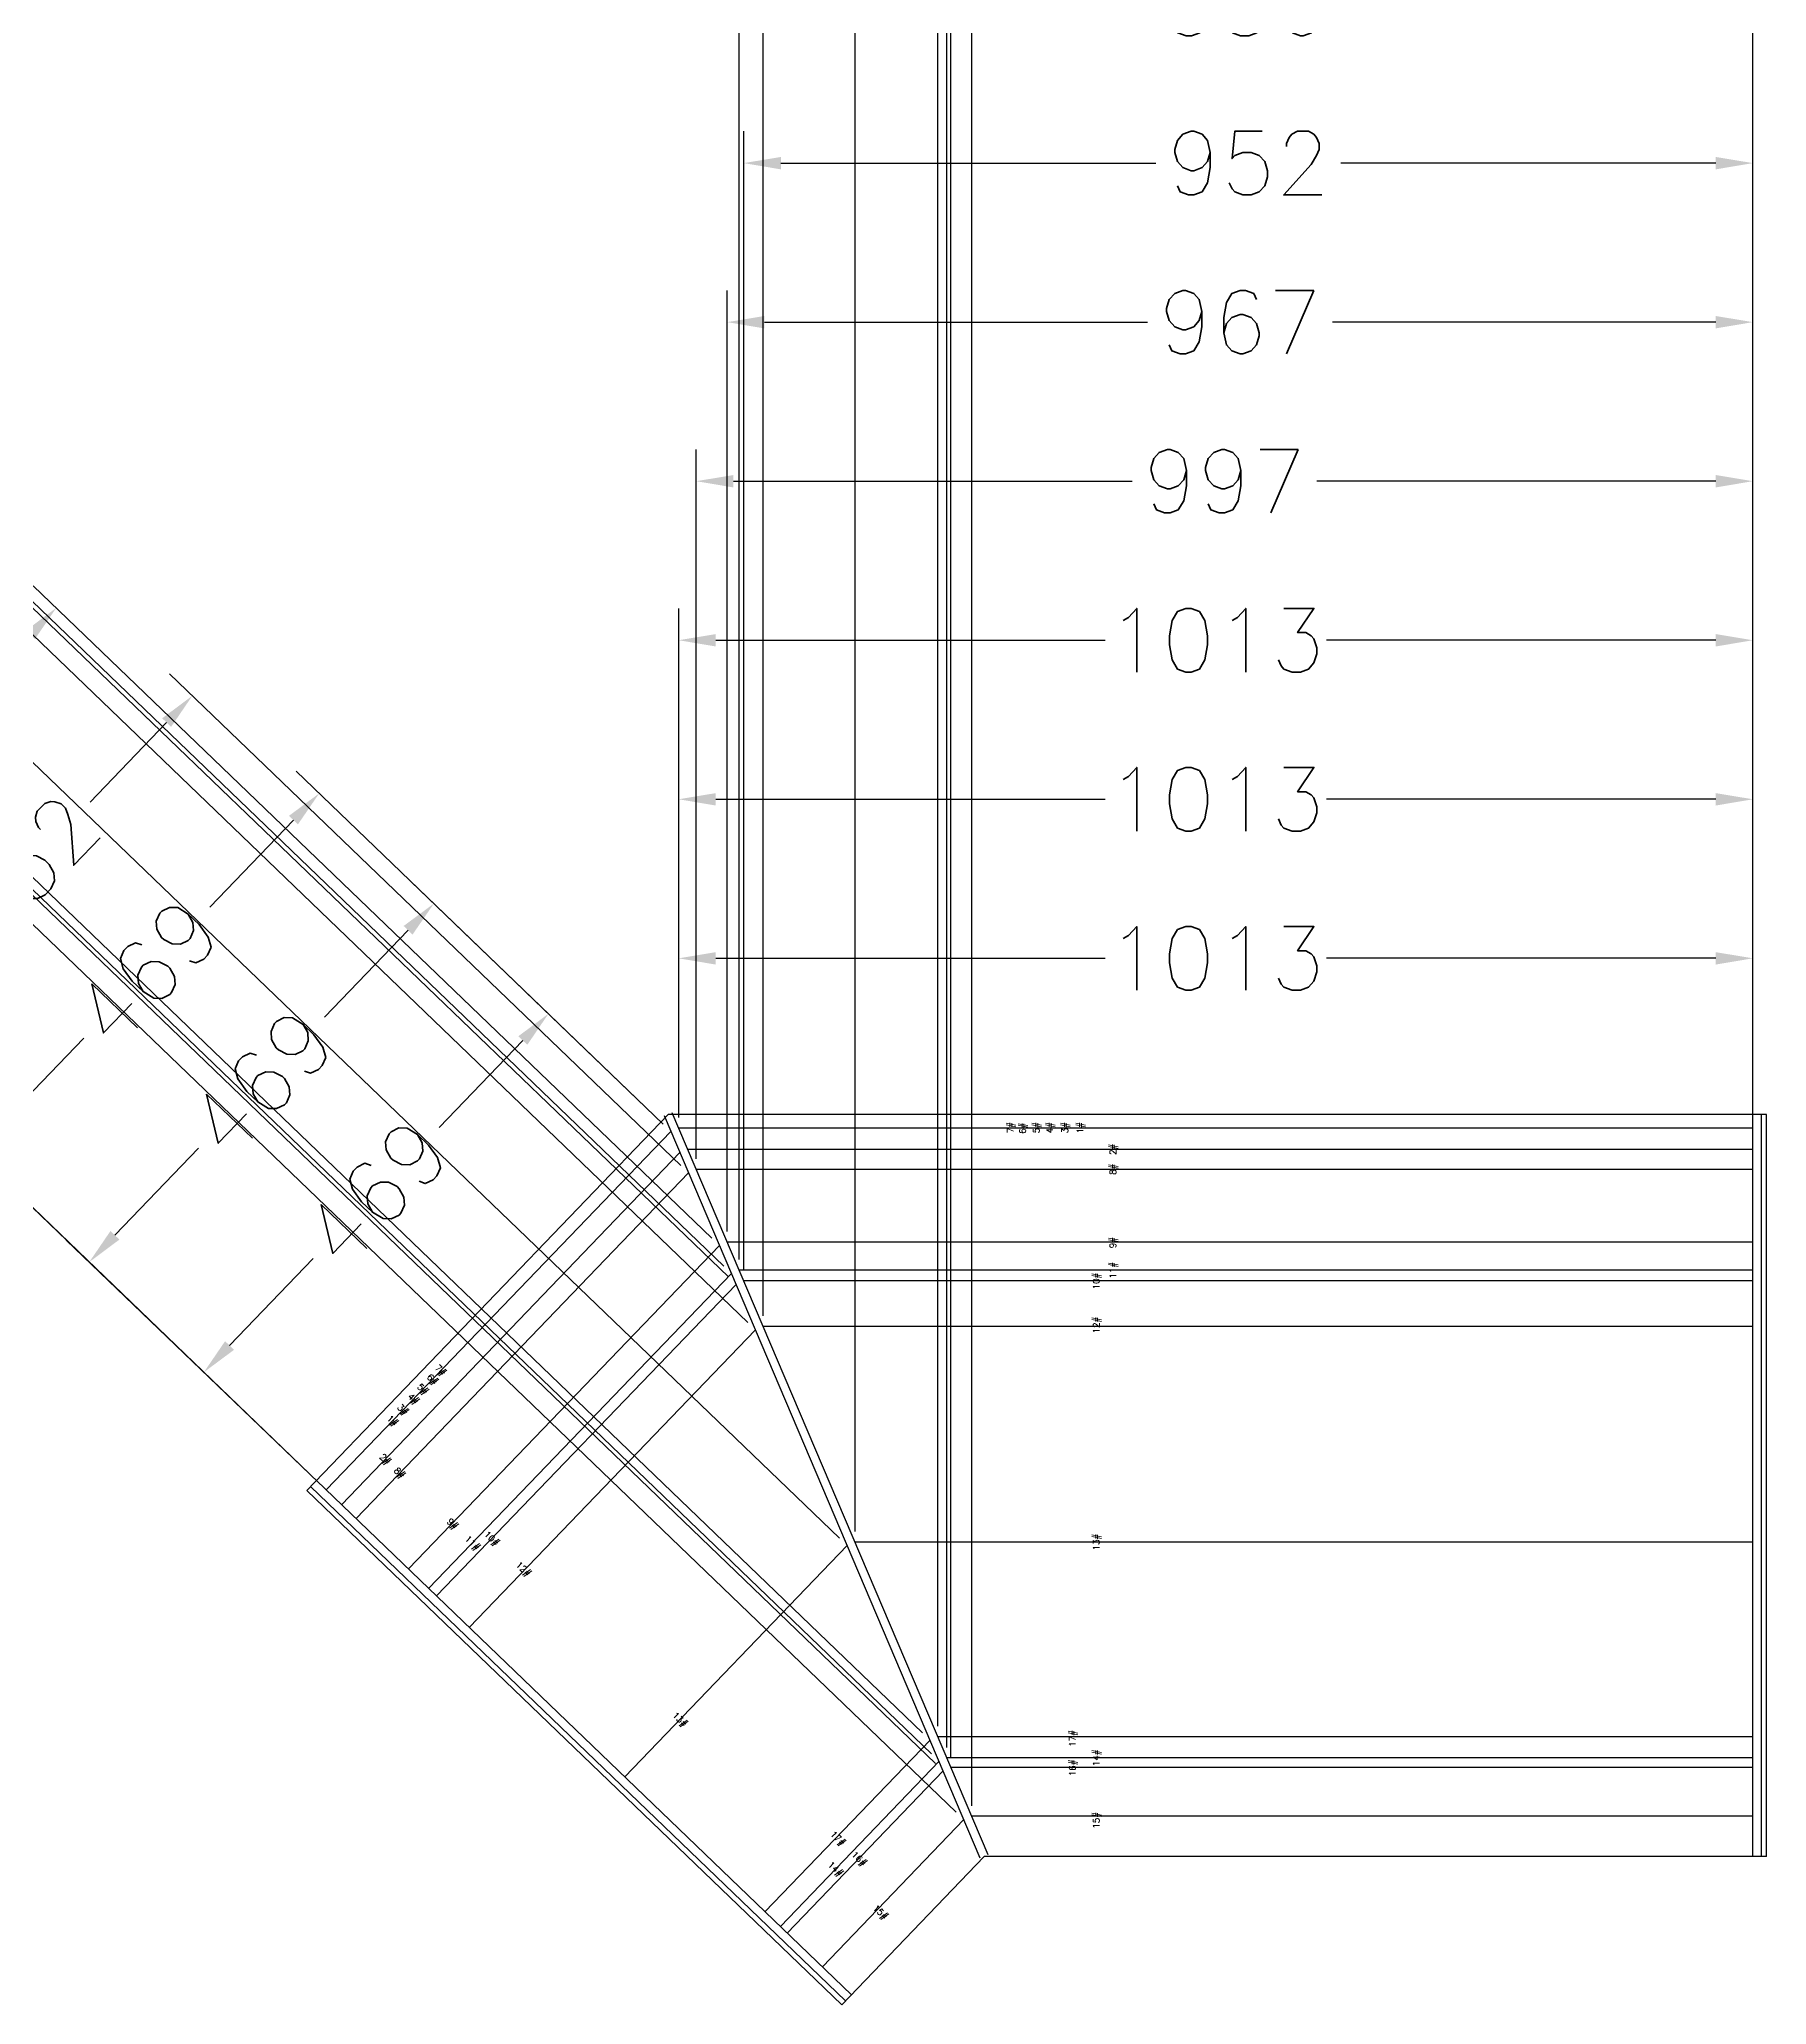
# Model space of a CAD drawing. Header units: millimetres. Extents: x 1725838 to 1745173, y -304752 to -289676.
# Drawn here: x 1729944 to 1731573, y -292896 to -291042 of the extents above; entities that cross this region are included whole.
import ezdxf

# ---------------------------------------------------------------- set-up
doc = ezdxf.new("R2010")
doc.units = ezdxf.units.MM
doc.header["$PDMODE"] = 35
doc.header["$PDSIZE"] = 3
doc.styles.add('SIMPLEX', font='simplex.shx', dxfattribs={"bigfont": 'gbcbig.shx'})
doc.styles.get("Standard").update_dxf_attribs({"font": 'simplex.shx', "bigfont": 'gbcbig.shx'})
doc.dimstyles.new('整数60', dxfattribs={"dimtxt": 60, "dimasz": 35, "dimexe": 30, "dimexo": 10, "dimgap": 10, "dimtad": 0, "dimdec": 0, "dimzin": 12, "dimdsep": 46, "dimtxsty": 'SIMPLEX', "dimcen": 50, "dimclrd": 256, "dimclre": 256, "dimclrt": 3, "dimazin": 3, "dimtfac": 1, "dimtdec": 0, "dimtmove": 1, "dimatfit": 3, "dimfxl": 0, "dimlwd": -1, "dimlwe": -1, "dimarcsym": 0})

# ---------------------------------------------------------------- blocks, each defined once
blk = doc.blocks.new('*D184')
for p, q in [((1730532.2, -292065.3), (1730402.3, -291940.4)), ((1730399.7, -291986.4), (1730320.8, -292068.5)), ((1730123.1, -292274.1), (1730202, -292192.1)), ((1730207.1, -292403.4), (1730077.3, -292278.5))]:
    blk.add_line(p, q)
for points in [[(1730395.5, -291982.4), (1730403.9, -291990.5), (1730423.9, -291961.2)], [(1730118.9, -292270), (1730127.4, -292278.1), (1730098.9, -292299.3)]]:
    blk.add_solid(points)
at = {"layer": 'Defpoints', "color": 0}
for p in [(1730423.9, -291961.2), (1730539.4, -292072.2), (1730214.3, -292410.3)]:
    blk.add_point(p, dxfattribs=at)
at = {"color": 3, "insert": (1730261.4, -292130.3), "char_height": 60, "attachment_point": 5, "rotation": 46.1286, "style": 'SIMPLEX'}
blk.add_mtext('469', dxfattribs=at)
blk = doc.blocks.new('*D185')
for p, q in [((1730532.2, -292065.3), (1730294.2, -291836.5)), ((1730291.5, -291882.5), (1730212.7, -291964.5)), ((1730015, -292170.1), (1730093.9, -292088.1)), ((1730207.1, -292403.4), (1729969.1, -292174.6))]:
    blk.add_line(p, q)
for points in [[(1730287.3, -291878.4), (1730295.7, -291886.5), (1730315.8, -291857.3)], [(1730010.8, -292166.1), (1730019.2, -292174.2), (1729990.8, -292195.4)]]:
    blk.add_solid(points)
at = {"layer": 'Defpoints', "color": 0}
for p in [(1730315.8, -291857.3), (1730539.4, -292072.2), (1730214.3, -292410.3)]:
    blk.add_point(p, dxfattribs=at)
at = {"color": 3, "insert": (1730153.3, -292026.3), "char_height": 60, "attachment_point": 5, "rotation": 46.1286, "style": 'SIMPLEX'}
blk.add_mtext('469', dxfattribs=at)
blk = doc.blocks.new('*D186')
for p, q in [((1730532.2, -292065.3), (1730186, -291732.5)), ((1730183.4, -291778.5), (1730104.5, -291860.6)), ((1729906.9, -292066.2), (1729985.7, -291984.1)), ((1730207.1, -292403.4), (1729861, -292070.6))]:
    blk.add_line(p, q)
for points in [[(1730179.2, -291774.5), (1730187.6, -291782.6), (1730207.7, -291753.3)], [(1729902.7, -292062.1), (1729911.1, -292070.2), (1729882.6, -292091.4)]]:
    blk.add_solid(points)
at = {"layer": 'Defpoints', "color": 0}
for p in [(1730207.7, -291753.3), (1730539.4, -292072.2), (1730214.3, -292410.3)]:
    blk.add_point(p, dxfattribs=at)
at = {"color": 3, "insert": (1730045.1, -291922.3), "char_height": 60, "attachment_point": 5, "rotation": 46.1286, "style": 'SIMPLEX'}
blk.add_mtext('469', dxfattribs=at)
blk = doc.blocks.new('*D187')
for p, q in [((1730548.8, -292104.3), (1730066.4, -291640.5)), ((1730063.8, -291686.5), (1729991.6, -291761.6)), ((1729798.7, -291962.2), (1729870.9, -291887.2)), ((1730207.1, -292403.4), (1729752.9, -291966.7))]:
    blk.add_line(p, q)
for points in [[(1730059.6, -291682.5), (1730068, -291690.6), (1730088, -291661.3)], [(1729794.5, -291958.2), (1729803, -291966.3), (1729774.5, -291987.4)]]:
    blk.add_solid(points)
at = {"layer": 'Defpoints', "color": 0}
for p in [(1730088, -291661.3), (1730556, -292111.2), (1730214.3, -292410.3)]:
    blk.add_point(p, dxfattribs=at)
at = {"color": 3, "insert": (1729931.3, -291824.4), "char_height": 60, "attachment_point": 5, "rotation": 46.1286, "style": 'SIMPLEX'}
blk.add_mtext('452', dxfattribs=at)
blk = doc.blocks.new('*D188')
for p, q in [((1730578, -292172.8), (1729938, -291557.6)), ((1729935.4, -291603.6), (1729873.4, -291668.1)), ((1729690.6, -291858.3), (1729752.6, -291793.8)), ((1730207.1, -292403.4), (1729644.7, -291862.7))]:
    blk.add_line(p, q)
for points in [[(1729931.2, -291599.6), (1729939.6, -291607.7), (1729959.7, -291578.4)], [(1729686.4, -291854.2), (1729694.8, -291862.3), (1729666.4, -291883.5)]]:
    blk.add_solid(points)
at = {"layer": 'Defpoints', "color": 0}
for p in [(1729959.7, -291578.4), (1730585.2, -292179.8), (1730214.3, -292410.3)]:
    blk.add_point(p, dxfattribs=at)
at = {"color": 3, "insert": (1729813, -291730.9), "char_height": 60, "attachment_point": 5, "rotation": 46.1286, "style": 'SIMPLEX'}
blk.add_mtext('423', dxfattribs=at)
blk = doc.blocks.new('*D189')
for p, q in [((1730593.6, -292209.4), (1729819.1, -291464.9)), ((1729816.5, -291510.9), (1729759.9, -291569.8)), ((1729582.5, -291754.3), (1729639.1, -291695.4)), ((1730207.1, -292403.4), (1729536.6, -291758.7))]:
    blk.add_line(p, q)
for points in [[(1729812.3, -291506.9), (1729820.7, -291515), (1729840.7, -291485.7)], [(1729578.3, -291750.3), (1729586.7, -291758.3), (1729558.2, -291779.5)]]:
    blk.add_solid(points)
at = {"layer": 'Defpoints', "color": 0}
for p in [(1729840.7, -291485.7), (1730600.8, -292216.4), (1730214.3, -292410.3)]:
    blk.add_point(p, dxfattribs=at)
at = {"color": 3, "insert": (1729699.5, -291632.6), "char_height": 60, "attachment_point": 5, "rotation": 46.1286, "style": 'SIMPLEX'}
blk.add_mtext('408', dxfattribs=at)
blk = doc.blocks.new('*D190')
for p, q in [((1730589.2, -292199.3), (1729714, -291357.8)), ((1729711.3, -291403.8), (1729649.3, -291468.4)), ((1729474.3, -291650.3), (1729536.4, -291585.8)), ((1730207.1, -292403.4), (1729428.5, -291654.8))]:
    blk.add_line(p, q)
for points in [[(1729707.1, -291399.8), (1729715.5, -291407.9), (1729735.6, -291378.6)], [(1729470.1, -291646.3), (1729478.5, -291654.4), (1729450.1, -291675.6)]]:
    blk.add_solid(points)
at = {"layer": 'Defpoints', "color": 0}
for p in [(1729735.6, -291378.6), (1730596.4, -292206.2), (1730214.3, -292410.3)]:
    blk.add_point(p, dxfattribs=at)
at = {"color": 3, "insert": (1729592.8, -291527.1), "char_height": 60, "attachment_point": 5, "rotation": 46.1286, "style": 'SIMPLEX'}
blk.add_mtext('412', dxfattribs=at)
blk = doc.blocks.new('*D191')
for p, q in [((1730611.8, -292252.3), (1729590.2, -291270.1)), ((1729587.5, -291316.1), (1729536.3, -291369.5)), ((1729366.2, -291546.4), (1729417.5, -291493.1)), ((1730207.1, -292403.4), (1729320.3, -291550.8))]:
    blk.add_line(p, q)
for points in [[(1729583.3, -291312.1), (1729591.8, -291320.2), (1729611.8, -291290.9)], [(1729362, -291542.3), (1729370.4, -291550.4), (1729342, -291571.6)]]:
    blk.add_solid(points)
at = {"layer": 'Defpoints', "color": 0}
for p in [(1729611.8, -291290.9), (1730619, -292259.2), (1730214.3, -292410.3)]:
    blk.add_point(p, dxfattribs=at)
at = {"color": 3, "insert": (1729476.9, -291431.3), "char_height": 60, "attachment_point": 5, "rotation": 46.1286, "style": 'SIMPLEX'}
blk.add_mtext('389', dxfattribs=at)
blk = doc.blocks.new('*D192')
for p, q in [((1730698.4, -292455.8), (1729422, -291228.6)), ((1729419.4, -291274.7), (1729399.1, -291295.7)), ((1729258.1, -291442.4), (1729278.3, -291421.4)), ((1730207.1, -292403.4), (1729212.2, -291446.9))]:
    blk.add_line(p, q)
for points in [[(1729415.2, -291270.6), (1729423.6, -291278.7), (1729443.6, -291249.4)], [(1729253.9, -291438.4), (1729262.3, -291446.5), (1729233.8, -291467.7)]]:
    blk.add_solid(points)
at = {"layer": 'Defpoints', "color": 0}
for p in [(1729443.6, -291249.4), (1730214.3, -292410.3), (1730705.7, -292462.7)]:
    blk.add_point(p, dxfattribs=at)
at = {"color": 3, "insert": (1729338.7, -291358.5), "char_height": 60, "attachment_point": 5, "rotation": 46.1286, "style": 'SIMPLEX'}
blk.add_mtext('303', dxfattribs=at)
blk = doc.blocks.new('*D193')
for p, q in [((1729299.7, -291182.7), (1729323.9, -291157.5)), ((1730785.1, -292659.3), (1729253.8, -291187.1)), ((1729275.4, -291207.9), (1729256, -291228.1)), ((1730207.1, -292403.4), (1729104.1, -291342.9)), ((1729125.7, -291363.7), (1729145.1, -291343.5)), ((1729101.4, -291388.9), (1729077.2, -291414.2))]:
    blk.add_line(p, q)
for points in [[(1729295.5, -291178.7), (1729303.9, -291186.7), (1729275.4, -291207.9)], [(1729097.2, -291384.9), (1729105.6, -291393), (1729125.7, -291363.7)]]:
    blk.add_solid(points)
at = {"layer": 'Defpoints', "color": 0}
for p in [(1729275.4, -291207.9), (1730214.3, -292410.3), (1730792.3, -292666.2)]:
    blk.add_point(p, dxfattribs=at)
at = {"color": 3, "insert": (1729200.6, -291285.8), "char_height": 60, "attachment_point": 5, "rotation": 46.1286, "style": 'SIMPLEX'}
blk.add_mtext('216', dxfattribs=at)
blk = doc.blocks.new('*D194')
for p, q in [((1729175.3, -291095.6), (1729199.6, -291070.4)), ((1730808.5, -292714.3), (1729129.4, -291100.1)), ((1729151.1, -291120.9), (1729140.7, -291131.6)), ((1730207.1, -292403.4), (1728995.9, -291239)), ((1729017.5, -291259.7), (1729027.9, -291249)), ((1728993.3, -291285), (1728969, -291310.2))]:
    blk.add_line(p, q)
for points in [[(1729171.1, -291091.6), (1729179.5, -291099.7), (1729151.1, -291120.9)], [(1728989.1, -291280.9), (1728997.5, -291289), (1729017.5, -291259.7)]]:
    blk.add_solid(points)
at = {"layer": 'Defpoints', "color": 0}
for p in [(1729151.1, -291120.9), (1730214.3, -292410.3), (1730815.7, -292721.2)]:
    blk.add_point(p, dxfattribs=at)
at = {"color": 3, "insert": (1729084.3, -291190.3), "char_height": 60, "attachment_point": 5, "rotation": 46.1286, "style": 'SIMPLEX'}
blk.add_mtext('193', dxfattribs=at)
blk = doc.blocks.new('*D195')
for p, q in [((1729080.8, -290977.6), (1729105, -290952.3)), ((1730788.9, -292668.3), (1729034.9, -290982)), ((1729056.5, -291002.8), (1729039.4, -291020.6)), ((1730207.1, -292403.4), (1728887.8, -291135)), ((1728909.4, -291155.8), (1728926.5, -291138)), ((1728885.2, -291181), (1728860.9, -291206.3))]:
    blk.add_line(p, q)
for points in [[(1729076.6, -290973.5), (1729085, -290981.6), (1729056.5, -291002.8)], [(1728881, -291177), (1728889.4, -291185.1), (1728909.4, -291155.8)]]:
    blk.add_solid(points)
at = {"layer": 'Defpoints', "color": 0}
for p in [(1729056.5, -291002.8), (1730214.3, -292410.3), (1730796.1, -292675.2)]:
    blk.add_point(p, dxfattribs=at)
at = {"color": 3, "insert": (1728983, -291079.3), "char_height": 60, "attachment_point": 5, "rotation": 46.1286, "style": 'SIMPLEX'}
blk.add_mtext('212', dxfattribs=at)
blk = doc.blocks.new('*D196')
for p, q in [((1728981.2, -290864.7), (1729005.4, -290839.5)), ((1730776.6, -292639.3), (1728935.3, -290869.1)), ((1728956.9, -290889.9), (1728939.5, -290908.1)), ((1730207.1, -292403.4), (1728779.7, -291031)), ((1728801.3, -291051.8), (1728818.7, -291033.7)), ((1728777, -291077.1), (1728752.8, -291102.3))]:
    blk.add_line(p, q)
for points in [[(1728977, -290860.7), (1728985.4, -290868.7), (1728956.9, -290889.9)], [(1728772.8, -291073), (1728781.2, -291081.1), (1728801.3, -291051.8)]]:
    blk.add_solid(points)
at = {"layer": 'Defpoints', "color": 0}
for p in [(1728956.9, -290889.9), (1730214.3, -292410.3), (1730783.8, -292646.2)]:
    blk.add_point(p, dxfattribs=at)
at = {"color": 3, "insert": (1728879.1, -290970.9), "char_height": 60, "attachment_point": 5, "rotation": 46.1286, "style": 'SIMPLEX'}
blk.add_mtext('225', dxfattribs=at)
blk = doc.blocks.new('*D197')
for p, q in [((1730546.7, -292059.1), (1730546.7, -291878.9)), ((1731559.8, -292059.1), (1731559.8, -291878.9)), ((1730581.7, -291908.9), (1730949, -291908.9)), ((1731524.8, -291908.9), (1731157.6, -291908.9))]:
    blk.add_line(p, q)
for points in [[(1730581.7, -291903.1), (1730581.7, -291914.8), (1730546.7, -291908.9)], [(1731524.8, -291903.1), (1731524.8, -291914.8), (1731559.8, -291908.9)]]:
    blk.add_solid(points)
at = {"layer": 'Defpoints', "color": 0}
for p in [(1730546.7, -291908.9), (1730546.7, -292069.1), (1731559.8, -292069.1)]:
    blk.add_point(p, dxfattribs=at)
at = {"color": 3, "insert": (1731053.3, -291908.9), "char_height": 60, "attachment_point": 5, "style": 'SIMPLEX'}
blk.add_mtext('1013', dxfattribs=at)
blk = doc.blocks.new('*D198')
for p, q in [((1730546.7, -292059.1), (1730546.7, -291728.9)), ((1731559.8, -292059.1), (1731559.8, -291728.9)), ((1730581.7, -291758.9), (1730949, -291758.9)), ((1731524.8, -291758.9), (1731157.6, -291758.9))]:
    blk.add_line(p, q)
for points in [[(1730581.7, -291753.1), (1730581.7, -291764.8), (1730546.7, -291758.9)], [(1731524.8, -291753.1), (1731524.8, -291764.8), (1731559.8, -291758.9)]]:
    blk.add_solid(points)
at = {"layer": 'Defpoints', "color": 0}
for p in [(1730546.7, -291758.9), (1730546.7, -292069.1), (1731559.8, -292069.1)]:
    blk.add_point(p, dxfattribs=at)
at = {"color": 3, "insert": (1731053.3, -291758.9), "char_height": 60, "attachment_point": 5, "style": 'SIMPLEX'}
blk.add_mtext('1013', dxfattribs=at)
blk = doc.blocks.new('*D199')
for p, q in [((1730546.7, -292059.1), (1730546.7, -291578.9)), ((1731559.8, -292059.1), (1731559.8, -291578.9)), ((1730581.7, -291608.9), (1730949, -291608.9)), ((1731524.8, -291608.9), (1731157.6, -291608.9))]:
    blk.add_line(p, q)
for points in [[(1730581.7, -291603.1), (1730581.7, -291614.8), (1730546.7, -291608.9)], [(1731524.8, -291603.1), (1731524.8, -291614.8), (1731559.8, -291608.9)]]:
    blk.add_solid(points)
at = {"layer": 'Defpoints', "color": 0}
for p in [(1730546.7, -291608.9), (1730546.7, -292069.1), (1731559.8, -292069.1)]:
    blk.add_point(p, dxfattribs=at)
at = {"color": 3, "insert": (1731053.3, -291608.9), "char_height": 60, "attachment_point": 5, "style": 'SIMPLEX'}
blk.add_mtext('1013', dxfattribs=at)
blk = doc.blocks.new('*D200')
for p, q in [((1730563.3, -292098.1), (1730563.3, -291428.9)), ((1731559.8, -292059.1), (1731559.8, -291428.9)), ((1730598.3, -291458.9), (1730974.5, -291458.9)), ((1731524.8, -291458.9), (1731148.7, -291458.9))]:
    blk.add_line(p, q)
for points in [[(1730598.3, -291453.1), (1730598.3, -291464.8), (1730563.3, -291458.9)], [(1731524.8, -291453.1), (1731524.8, -291464.8), (1731559.8, -291458.9)]]:
    blk.add_solid(points)
at = {"layer": 'Defpoints', "color": 0}
for p in [(1730563.3, -291458.9), (1731559.8, -292069.1), (1730563.3, -292108.1)]:
    blk.add_point(p, dxfattribs=at)
at = {"color": 3, "insert": (1731061.6, -291458.9), "char_height": 60, "attachment_point": 5, "style": 'SIMPLEX'}
blk.add_mtext('997', dxfattribs=at)
blk = doc.blocks.new('*D201')
for p, q in [((1730592.5, -292166.6), (1730592.5, -291278.9)), ((1731559.8, -292059.1), (1731559.8, -291278.9)), ((1730627.5, -291308.9), (1730989, -291308.9)), ((1731524.8, -291308.9), (1731163.3, -291308.9))]:
    blk.add_line(p, q)
for points in [[(1730627.5, -291303.1), (1730627.5, -291314.8), (1730592.5, -291308.9)], [(1731524.8, -291303.1), (1731524.8, -291314.8), (1731559.8, -291308.9)]]:
    blk.add_solid(points)
at = {"layer": 'Defpoints', "color": 0}
for p in [(1730592.5, -291308.9), (1731559.8, -292069.1), (1730592.5, -292176.6)]:
    blk.add_point(p, dxfattribs=at)
at = {"color": 3, "insert": (1731076.2, -291308.9), "char_height": 60, "attachment_point": 5, "style": 'SIMPLEX'}
blk.add_mtext('967', dxfattribs=at)
blk = doc.blocks.new('*D202')
for p, q in [((1730608.1, -292203.2), (1730608.1, -291128.9)), ((1731559.8, -292059.1), (1731559.8, -291128.9)), ((1730643.1, -291158.9), (1730996.8, -291158.9)), ((1731524.8, -291158.9), (1731171.1, -291158.9))]:
    blk.add_line(p, q)
for points in [[(1730643.1, -291153.1), (1730643.1, -291164.8), (1730608.1, -291158.9)], [(1731524.8, -291153.1), (1731524.8, -291164.8), (1731559.8, -291158.9)]]:
    blk.add_solid(points)
at = {"layer": 'Defpoints', "color": 0}
for p in [(1730608.1, -291158.9), (1731559.8, -292069.1), (1730608.1, -292213.2)]:
    blk.add_point(p, dxfattribs=at)
at = {"color": 3, "insert": (1731084, -291158.9), "char_height": 60, "attachment_point": 5, "style": 'SIMPLEX'}
blk.add_mtext('952', dxfattribs=at)
blk = doc.blocks.new('*D203')
for p, q in [((1730603.8, -292193.1), (1730603.8, -290978.9)), ((1731559.8, -292059.1), (1731559.8, -290978.9)), ((1730638.8, -291008.9), (1730996.1, -291008.9)), ((1731524.8, -291008.9), (1731167.5, -291008.9))]:
    blk.add_line(p, q)
for points in [[(1730638.8, -291003.1), (1730638.8, -291014.8), (1730603.8, -291008.9)], [(1731524.8, -291003.1), (1731524.8, -291014.8), (1731559.8, -291008.9)]]:
    blk.add_solid(points)
at = {"layer": 'Defpoints', "color": 0}
for p in [(1730603.8, -291008.9), (1731559.8, -292069.1), (1730603.8, -292203.1)]:
    blk.add_point(p, dxfattribs=at)
at = {"color": 3, "insert": (1731081.8, -291008.9), "char_height": 60, "attachment_point": 5, "style": 'SIMPLEX'}
blk.add_mtext('956', dxfattribs=at)
blk = doc.blocks.new('*D204')
for p, q in [((1730626.4, -292246.1), (1730626.4, -290828.9)), ((1731559.8, -292059.1), (1731559.8, -290828.9)), ((1730661.4, -290858.9), (1731006, -290858.9)), ((1731524.8, -290858.9), (1731180.2, -290858.9))]:
    blk.add_line(p, q)
for points in [[(1730661.4, -290853.1), (1730661.4, -290864.8), (1730626.4, -290858.9)], [(1731524.8, -290853.1), (1731524.8, -290864.8), (1731559.8, -290858.9)]]:
    blk.add_solid(points)
at = {"layer": 'Defpoints', "color": 0}
for p in [(1730626.4, -290858.9), (1731559.8, -292069.1), (1730626.4, -292256.1)]:
    blk.add_point(p, dxfattribs=at)
at = {"color": 3, "insert": (1731093.1, -290858.9), "char_height": 60, "attachment_point": 5, "style": 'SIMPLEX'}
blk.add_mtext('933', dxfattribs=at)
blk = doc.blocks.new('*D205')
for p, q in [((1730713, -292449.6), (1730713, -290678.9)), ((1731559.8, -292059.1), (1731559.8, -290678.9)), ((1730748, -290708.9), (1731049.3, -290708.9)), ((1731524.8, -290708.9), (1731223.6, -290708.9))]:
    blk.add_line(p, q)
for points in [[(1730748, -290703.1), (1730748, -290714.8), (1730713, -290708.9)], [(1731524.8, -290703.1), (1731524.8, -290714.8), (1731559.8, -290708.9)]]:
    blk.add_solid(points)
at = {"layer": 'Defpoints', "color": 0}
for p in [(1730713, -290708.9), (1731559.8, -292069.1), (1730713, -292459.6)]:
    blk.add_point(p, dxfattribs=at)
at = {"color": 3, "insert": (1731136.4, -290708.9), "char_height": 60, "attachment_point": 5, "style": 'SIMPLEX'}
blk.add_mtext('847', dxfattribs=at)
blk = doc.blocks.new('*D206')
for p, q in [((1730799.7, -292653.1), (1730799.7, -290528.9)), ((1731559.8, -292059.1), (1731559.8, -290528.9)), ((1730834.7, -290558.9), (1731092.6, -290558.9)), ((1731524.8, -290558.9), (1731266.9, -290558.9))]:
    blk.add_line(p, q)
for points in [[(1730834.7, -290553.1), (1730834.7, -290564.8), (1730799.7, -290558.9)], [(1731524.8, -290553.1), (1731524.8, -290564.8), (1731559.8, -290558.9)]]:
    blk.add_solid(points)
at = {"layer": 'Defpoints', "color": 0}
for p in [(1730799.7, -290558.9), (1731559.8, -292069.1), (1730799.7, -292663.1)]:
    blk.add_point(p, dxfattribs=at)
at = {"color": 3, "insert": (1731179.8, -290558.9), "char_height": 60, "attachment_point": 5, "style": 'SIMPLEX'}
blk.add_mtext('760', dxfattribs=at)
blk = doc.blocks.new('*D207')
for p, q in [((1730823.1, -292708.1), (1730823.1, -290378.9)), ((1731559.8, -292059.1), (1731559.8, -290378.9)), ((1730858.1, -290408.9), (1731104.3, -290408.9)), ((1731524.8, -290408.9), (1731278.6, -290408.9))]:
    blk.add_line(p, q)
for points in [[(1730858.1, -290403.1), (1730858.1, -290414.8), (1730823.1, -290408.9)], [(1731524.8, -290403.1), (1731524.8, -290414.8), (1731559.8, -290408.9)]]:
    blk.add_solid(points)
at = {"layer": 'Defpoints', "color": 0}
for p in [(1730823.1, -290408.9), (1731559.8, -292069.1), (1730823.1, -292718.1)]:
    blk.add_point(p, dxfattribs=at)
at = {"color": 3, "insert": (1731191.5, -290408.9), "char_height": 60, "attachment_point": 5, "style": 'SIMPLEX'}
blk.add_mtext('737', dxfattribs=at)
blk = doc.blocks.new('*D208')
for p, q in [((1730803.5, -292662.1), (1730803.5, -290228.9)), ((1731559.8, -292059.1), (1731559.8, -290228.9)), ((1730838.5, -290258.9), (1731096, -290258.9)), ((1731524.8, -290258.9), (1731267.4, -290258.9))]:
    blk.add_line(p, q)
for points in [[(1730838.5, -290253.1), (1730838.5, -290264.8), (1730803.5, -290258.9)], [(1731524.8, -290253.1), (1731524.8, -290264.8), (1731559.8, -290258.9)]]:
    blk.add_solid(points)
at = {"layer": 'Defpoints', "color": 0}
for p in [(1730803.5, -290258.9), (1731559.8, -292069.1), (1730803.5, -292672.1)]:
    blk.add_point(p, dxfattribs=at)
at = {"color": 3, "insert": (1731181.7, -290258.9), "char_height": 60, "attachment_point": 5, "style": 'SIMPLEX'}
blk.add_mtext('756', dxfattribs=at)
blk = doc.blocks.new('*D209')
for p, q in [((1730791.1, -292633.1), (1730791.1, -290078.9)), ((1731559.8, -292059.1), (1731559.8, -290078.9)), ((1730826.1, -290108.9), (1731089.8, -290108.9)), ((1731524.8, -290108.9), (1731261.2, -290108.9))]:
    blk.add_line(p, q)
for points in [[(1730826.1, -290103.1), (1730826.1, -290114.8), (1730791.1, -290108.9)], [(1731524.8, -290103.1), (1731524.8, -290114.8), (1731559.8, -290108.9)]]:
    blk.add_solid(points)
at = {"layer": 'Defpoints', "color": 0}
for p in [(1730791.1, -290108.9), (1731559.8, -292069.1), (1730791.1, -292643.1)]:
    blk.add_point(p, dxfattribs=at)
at = {"color": 3, "insert": (1731175.5, -290108.9), "char_height": 60, "attachment_point": 5, "style": 'SIMPLEX'}
blk.add_mtext('769', dxfattribs=at)

msp = doc.modelspace()

# ---------------------------------------------------------------- linework, layer by layer
at = {"color": 6}
for p, q in [((1730536.9, -292056.1), (1730196, -292410.7)), ((1730831.2, -292757.6), (1730533.2, -292057.6)), ((1731572.8, -292056.1), (1730536.9, -292056.1)), ((1730838.6, -292754.5), (1730540.5, -292054.5)), ((1731559.8, -292756.1), (1731559.8, -292056.1)), ((1731567.8, -292756.1), (1731567.8, -292056.1)), ((1730704.1, -292892.2), (1730199.4, -292407.1)), ((1730709.6, -292886.4), (1730205, -292401.3))]:
    msp.add_line(p, q, dxfattribs=at)
at = {"color": 4}
for p, q in [((1731572.8, -292756.1), (1731572.8, -292056.1)), ((1730700.6, -292895.8), (1730196, -292410.7))]:
    msp.add_line(p, q, dxfattribs=at)
for p, q in [((1730214.3, -292410.3), (1730539.4, -292072.2)), ((1731559.8, -292069.1), (1730546.7, -292069.1)), ((1730228.8, -292424.2), (1730547.9, -292092.2)), ((1731559.8, -292089.1), (1730555.3, -292089.1)), ((1730242.5, -292437.3), (1730556, -292111.2)), ((1731559.8, -292108.1), (1730563.3, -292108.1)), ((1730291.9, -292484.8), (1730585.2, -292179.8)), ((1731559.8, -292176.6), (1730592.5, -292176.6)), ((1730310.9, -292503.2), (1730596.4, -292206.2)), ((1731559.8, -292203.1), (1730603.8, -292203.1)), ((1730318.3, -292510.2), (1730600.8, -292216.4)), ((1731559.8, -292213.2), (1730608.1, -292213.2)), ((1730349.1, -292539.9), (1730619, -292259.2)), ((1731559.8, -292256.1), (1730626.4, -292256.1)), ((1730495.8, -292680.9), (1730705.7, -292462.7)), ((1731559.8, -292459.6), (1730713, -292459.6)), ((1730628.1, -292808.1), (1730783.8, -292646.2)), ((1731559.8, -292643.1), (1730791.1, -292643.1)), ((1730642.6, -292822), (1730792.3, -292666.2)), ((1731559.8, -292663.1), (1730799.7, -292663.1)), ((1731559.8, -292672.1), (1730803.5, -292672.1)), ((1730649, -292828.2), (1730796.1, -292675.2)), ((1730682.2, -292860.1), (1730815.7, -292721.2)), ((1731559.8, -292718.1), (1730823.1, -292718.1))]:
    msp.add_line(p, q)
at = {"color": 1}
for p, q in [((1730834.9, -292756.1), (1730700.6, -292895.8)), ((1731572.8, -292756.1), (1730834.9, -292756.1))]:
    msp.add_line(p, q, dxfattribs=at)

# ---------------------------------------------------------------- texts
at = {"color": 1, "char_height": 6, "attachment_point": 5}
for s, insert, rotation in [('\\A1;7#', (1730860.6, -292068.6), 90), ('\\A1;6#', (1730872, -292069.1), 90), ('\\A1;5#', (1730885, -292068.7), 90), ('\\A1;4#', (1730897.7, -292068.7), 90), ('\\A1;3#', (1730911.9, -292068.7), 90), ('\\A1;1#', (1730926.3, -292068.7), 90), ('\\A1;2#', (1730957.2, -292089.1), 90), ('\\A1;8#', (1730957.2, -292107.8), 90), ('\\A1;9#', (1730957.2, -292177), 90), ('\\A1;10#', (1730941.5, -292213.3), 90), ('\\A1;11#', (1730957.2, -292203.1), 90), ('\\A1;12#', (1730941.5, -292254.8), 90), ('\\A1;6#', (1730313.9, -292306.7), 316.1286), ('\\A1;7#', (1730321.5, -292298.1), 316.1286), ('\\A1;4#', (1730295.9, -292325), 316.1286), ('\\A1;5#', (1730304.7, -292315.9), 316.1286), ('\\A1;3#', (1730286, -292335.2), 316.1286), ('\\A1;1#', (1730276.1, -292345.6), 316.1286), ('\\A1;2#', (1730269.3, -292381.9), 316.1286), ('\\A1;8#', (1730282.8, -292394.9), 316.1286), ('\\A1;9#', (1730332.7, -292442.9), 316.1286), ('\\A1;10#', (1730369.8, -292456.7), 316.1286), ('\\A1;11#', (1730351.6, -292461), 316.1286), ('\\A1;13#', (1730941.5, -292459.5), 90), ('\\A1;12#', (1730399.7, -292485.5), 316.1286), ('\\A1;13#', (1730547.3, -292627.4), 316.1286), ('\\A1;17#', (1730919.1, -292644.7), 90), ('\\A1;16#', (1730919.1, -292672.4), 90), ('\\A1;14#', (1730941.5, -292663), 90), ('\\A1;15#', (1730941.5, -292721.9), 90), ('\\A1;17#', (1730696.3, -292739.6), 316.1286), ('\\A1;14#', (1730694, -292768.4), 316.1286), ('\\A1;16#', (1730716.3, -292758.8), 316.1286), ('\\A1;15#', (1730736.4, -292809.2), 316.1286)]:
    msp.add_mtext(s, dxfattribs=dict(at, insert=insert, rotation=rotation))

# ---------------------------------------------------------------- dimensions: what is measured, and where the dimension line sits
for base, p1, p2, picture, middle in [((1730791.1, -290108.9), (1731559.8, -292069.1), (1730791.1, -292643.1), '*D209', (1731175.5, -290108.9)), ((1730803.5, -290258.9), (1731559.8, -292069.1), (1730803.5, -292672.1), '*D208', (1731181.7, -290258.9)), ((1730823.1, -290408.9), (1731559.8, -292069.1), (1730823.1, -292718.1), '*D207', (1731191.5, -290408.9)), ((1730799.7, -290558.9), (1731559.8, -292069.1), (1730799.7, -292663.1), '*D206', (1731179.8, -290558.9)), ((1730713, -290708.9), (1731559.8, -292069.1), (1730713, -292459.6), '*D205', (1731136.4, -290708.9)), ((1730626.4, -290858.9), (1731559.8, -292069.1), (1730626.4, -292256.1), '*D204', (1731093.1, -290858.9)), ((1730603.8, -291008.9), (1731559.8, -292069.1), (1730603.8, -292203.1), '*D203', (1731081.8, -291008.9)), ((1730608.1, -291158.9), (1731559.8, -292069.1), (1730608.1, -292213.2), '*D202', (1731084, -291158.9)), ((1730592.5, -291308.9), (1731559.8, -292069.1), (1730592.5, -292176.6), '*D201', (1731076.2, -291308.9)), ((1730563.3431, -291458.9201), (1731559.8451, -292069.0634), (1730563.3431, -292108.0634), '*D200', (1731061.5941, -291458.9201)), ((1730546.7, -291608.9), (1731559.8, -292069.1), (1730546.7, -292069.1), '*D199', (1731053.3, -291608.9)), ((1730546.7, -291758.9), (1731559.8, -292069.1), (1730546.7, -292069.1), '*D198', (1731053.3, -291758.9)), ((1730546.7, -291908.9), (1731559.8, -292069.1), (1730546.7, -292069.1), '*D197', (1731053.3, -291908.9))]:
    dim = msp.add_linear_dim(base=base, p1=p1, p2=p2, dimstyle='整数60')
    dim.commit()
    dim.dimension.update_dxf_attribs({"geometry": picture, "text_midpoint": middle})
for base, p2, picture, middle in [((1728956.9, -290889.9), (1730783.8, -292646.2), '*D196', (1728879.1, -290970.9)), ((1729056.5, -291002.8), (1730796.1, -292675.2), '*D195', (1728983, -291079.3)), ((1729151.1, -291120.9), (1730815.7, -292721.2), '*D194', (1729084.3, -291190.3)), ((1729275.4, -291207.9), (1730792.3, -292666.2), '*D193', (1729200.6, -291285.8)), ((1729443.6, -291249.4), (1730705.7, -292462.7), '*D192', (1729338.7, -291358.5)), ((1729611.8, -291290.9), (1730619, -292259.2), '*D191', (1729476.9, -291431.3)), ((1729735.6, -291378.6), (1730596.4, -292206.2), '*D190', (1729592.8, -291527.1)), ((1729840.7, -291485.7), (1730600.8, -292216.4), '*D189', (1729699.5, -291632.6)), ((1729959.7, -291578.4), (1730585.2, -292179.8), '*D188', (1729813, -291730.9)), ((1730088, -291661.3), (1730556, -292111.2), '*D187', (1729931.3, -291824.4)), ((1730207.7, -291753.3), (1730539.4, -292072.2), '*D186', (1730045.1, -291922.3)), ((1730315.8, -291857.3), (1730539.4, -292072.2), '*D185', (1730153.3, -292026.3)), ((1730423.9, -291961.2), (1730539.4, -292072.2), '*D184', (1730261.4, -292130.3))]:
    dim = msp.add_linear_dim(base=base, p1=(1730214.3, -292410.3), p2=p2, angle=226.1286, dimstyle='整数60')
    dim.commit()
    dim.dimension.update_dxf_attribs({"geometry": picture, "text_midpoint": middle})

doc.saveas('drawing.dxf')
